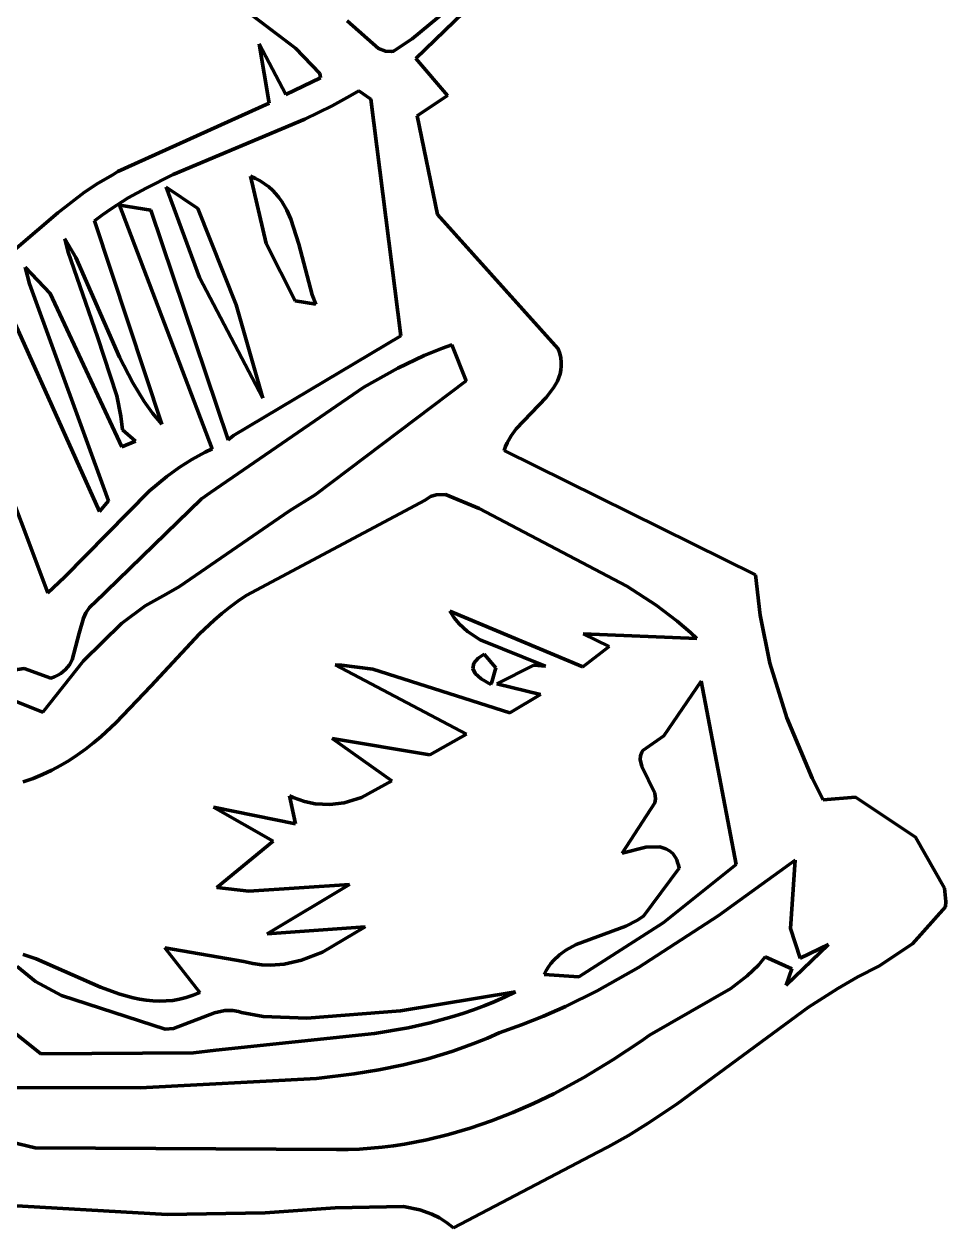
# Model space of a CAD drawing. Header units: millimetres. Extents: x 0 to 14.2, y 0 to 19.5.
# Drawn here: x 10.918 to 11.9, y 1.089 to 2.371 of the extents above; entities that cross this region are included whole.
import ezdxf

# ---------------------------------------------------------------- set-up
doc = ezdxf.new("R2010")
doc.units = ezdxf.units.MM
doc.layers.add('color#010101ff', color=7, linetype='CONTINUOUS', lineweight=100)
doc.layers.add('color#fdfdfdff', color=7, linetype='CONTINUOUS', lineweight=100)

msp = doc.modelspace()

# ---------------------------------------------------------------- linework, layer by layer
at = {"layer": 'color#010101ff'}
for p, q in [((11.2075, 2.3452), (11.0112, 2.4943)), ((11.4888, 2.4822), (11.3354, 2.3341)), ((11.3315, 2.3552), (11.3684, 2.3855)), ((11.2625, 2.3741), (11.2958, 2.3449)), ((11.1792, 2.2865), (11.1687, 2.3498)), ((11.1687, 2.3498), (11.1969, 2.2957)), ((11.3116, 2.3418), (11.3315, 2.3552)), ((11.2333, 2.3182), (11.2075, 2.3452)), ((11.2958, 2.3449), (11.3032, 2.342)), ((11.3032, 2.342), (11.3094, 2.3415)), ((11.3094, 2.3415), (11.3116, 2.3418)), ((11.3354, 2.3341), (11.3691, 2.2947)), ((11.1969, 2.2957), (11.2338, 2.3134)), ((11.2338, 2.3134), (11.2333, 2.3182)), ((11.2748, 2.2998), (11.2654, 2.2942)), ((11.2877, 2.2909), (11.2748, 2.2998)), ((11.3691, 2.2947), (11.337, 2.273)), ((11.0183, 2.2137), (11.1792, 2.2865)), ((11.2464, 2.2837), (11.2172, 2.2695)), ((11.2654, 2.2942), (11.2464, 2.2837)), ((11.3193, 2.0388), (11.2877, 2.2909)), ((11.2172, 2.2695), (11.0772, 2.2107)), ((11.337, 2.273), (11.3585, 2.1681)), ((10.9974, 2.2014), (11.0129, 2.2104)), ((11.0129, 2.2104), (11.0183, 2.2137)), ((11.0772, 2.2107), (11.0482, 2.1962)), ((11.1593, 2.2087), (11.1647, 2.2063)), ((11.176, 2.1372), (11.1593, 2.2087)), ((11.1647, 2.2063), (11.1698, 2.2037)), ((10.9826, 2.1916), (10.9974, 2.2014)), ((11.0482, 2.1962), (11.0293, 2.1856)), ((11.0698, 2.1971), (11.1032, 2.1745)), ((11.1051, 2.1009), (11.0698, 2.1971)), ((11.1698, 2.2037), (11.1745, 2.2007)), ((11.1745, 2.2007), (11.1788, 2.1975)), ((11.1788, 2.1975), (11.1827, 2.1939)), ((11.1827, 2.1939), (11.1864, 2.1901)), ((10.9544, 2.1698), (10.9826, 2.1916)), ((11.0293, 2.1856), (11.011, 2.174)), ((11.1864, 2.1901), (11.1897, 2.1861)), ((11.1897, 2.1861), (11.1927, 2.1818)), ((11.1927, 2.1818), (11.198, 2.1727)), ((10.8729, 2.1004), (10.9544, 2.1698)), ((11.002, 2.1677), (10.9932, 2.1612)), ((11.011, 2.174), (11.002, 2.1677)), ((11.1187, 1.9184), (11.02, 2.1778)), ((11.02, 2.1778), (11.0533, 2.1725)), ((11.0533, 2.1725), (11.1356, 1.928)), ((11.1032, 2.1745), (11.1442, 2.0718)), ((11.198, 2.1727), (11.2025, 2.1629)), ((11.3585, 2.1681), (11.487, 2.0248)), ((10.9932, 2.1612), (11.0652, 1.9446)), ((11.2025, 2.1629), (11.2109, 2.1364)), ((10.9734, 2.1221), (10.9619, 2.142)), ((10.9619, 2.142), (10.9653, 2.1278)), ((10.9653, 2.1278), (10.9967, 2.0378)), ((11.2071, 2.076), (11.176, 2.1372)), ((11.2109, 2.1364), (11.2252, 2.0823)), ((11.0201, 2.0161), (10.9734, 2.1221)), ((10.9463, 2.084), (10.9195, 2.1119)), ((10.9195, 2.1119), (10.9241, 2.0943)), ((10.9241, 2.0943), (11.0082, 1.863)), ((11.1727, 1.9723), (11.1051, 2.1009)), ((11.0223, 1.9205), (10.9463, 2.084)), ((11.2252, 2.0823), (11.2291, 2.0726)), ((10.9986, 1.8518), (10.898, 2.0761)), ((11.1442, 2.0718), (11.1727, 1.9723)), ((11.2291, 2.0726), (11.2071, 2.076)), ((11.1414, 1.9327), (11.3193, 2.0388)), ((10.9967, 2.0378), (11.017, 1.975)), ((11.3637, 2.0258), (11.3444, 2.0178)), ((11.3736, 2.0294), (11.3637, 2.0258)), ((11.3891, 1.9908), (11.3736, 2.0294)), ((11.034, 1.9886), (11.0201, 2.0161)), ((11.3444, 2.0178), (11.3162, 2.0044)), ((11.487, 2.0248), (11.4886, 2.0199)), ((11.4886, 2.0199), (11.4897, 2.0153)), ((11.4897, 2.0153), (11.4902, 2.0108)), ((11.3162, 2.0044), (11.28, 1.9842)), ((11.4898, 2.0024), (11.489, 1.9984)), ((11.4902, 2.0065), (11.4898, 2.0024)), ((11.4902, 2.0108), (11.4902, 2.0065)), ((10.8555, 1.9994), (10.9437, 1.7653)), ((11.0461, 1.969), (11.034, 1.9886)), ((11.2284, 1.8696), (11.3891, 1.9908)), ((11.4862, 1.9907), (11.4821, 1.9835)), ((11.4877, 1.9945), (11.4862, 1.9907)), ((11.489, 1.9984), (11.4877, 1.9945)), ((11.017, 1.975), (11.0213, 1.9533)), ((11.28, 1.9842), (11.117, 1.8721)), ((11.4821, 1.9835), (11.4742, 1.9731)), ((11.0551, 1.9565), (11.0461, 1.969)), ((11.4742, 1.9731), (11.4424, 1.9397)), ((11.0213, 1.9533), (11.0232, 1.9386)), ((11.0652, 1.9446), (11.0551, 1.9565)), ((11.0232, 1.9386), (11.0371, 1.9266)), ((11.4424, 1.9397), (11.437, 1.9325)), ((11.0371, 1.9266), (11.0223, 1.9205)), ((11.1356, 1.928), (11.1414, 1.9327)), ((11.4326, 1.9249), (11.4308, 1.9209)), ((11.437, 1.9325), (11.4326, 1.9249)), ((11.097, 1.9072), (11.1113, 1.9149)), ((11.1113, 1.9149), (11.1187, 1.9184)), ((11.4308, 1.9209), (11.4293, 1.9168)), ((11.4293, 1.9168), (11.697, 1.7845)), ((11.0704, 1.8892), (11.0834, 1.8986)), ((11.0834, 1.8986), (11.097, 1.9072)), ((11.0519, 1.8738), (11.0704, 1.8892)), ((10.9614, 1.7817), (11.0519, 1.8738)), ((11.117, 1.8721), (11.1072, 1.8654)), ((11.1072, 1.8654), (10.993, 1.7543)), ((11.0082, 1.863), (10.9986, 1.8518)), ((11.3452, 1.8639), (11.1547, 1.7623)), ((11.201, 1.8526), (11.2284, 1.8696)), ((11.3511, 1.8677), (11.3452, 1.8639)), ((11.357, 1.8697), (11.3511, 1.8677)), ((11.3671, 1.8698), (11.357, 1.8697)), ((11.4029, 1.855), (11.3671, 1.8698)), ((11.0839, 1.7719), (11.201, 1.8526)), ((11.56, 1.7724), (11.4029, 1.855)), ((10.9437, 1.7653), (10.9614, 1.7817)), ((11.697, 1.7845), (11.7019, 1.7413)), ((11.0695, 1.7638), (11.0839, 1.7719)), ((11.5912, 1.752), (11.56, 1.7724)), ((10.6208, 1.7641), (10.9384, 1.6383)), ((11.0474, 1.7512), (11.0695, 1.7638)), ((11.1459, 1.7563), (11.1373, 1.7498)), ((11.1547, 1.7623), (11.1459, 1.7563)), ((10.9843, 1.7439), (10.9815, 1.7381)), ((10.9881, 1.7494), (10.9843, 1.7439)), ((10.9904, 1.7519), (10.9881, 1.7494)), ((10.993, 1.7543), (10.9904, 1.7519)), ((11.0221, 1.7325), (11.0474, 1.7512)), ((11.1373, 1.7498), (11.129, 1.7431)), ((11.3763, 1.7387), (11.3718, 1.7458)), ((11.3718, 1.7458), (11.5133, 1.6865)), ((11.6135, 1.735), (11.5912, 1.752)), ((10.9815, 1.7381), (10.977, 1.7222)), ((10.9815, 1.6928), (11.0221, 1.7325)), ((11.1209, 1.7361), (11.1053, 1.7214)), ((11.129, 1.7431), (11.1209, 1.7361)), ((11.3815, 1.7323), (11.3763, 1.7387)), ((11.3904, 1.7241), (11.3815, 1.7323)), ((11.6277, 1.7228), (11.6135, 1.735)), ((11.7019, 1.7413), (11.7124, 1.6902)), ((10.977, 1.7222), (10.9697, 1.6939)), ((11.1053, 1.7214), (11.0535, 1.6658)), ((11.404, 1.7152), (11.3904, 1.7241)), ((11.5413, 1.7082), (11.5136, 1.7215)), ((11.5136, 1.7215), (11.6347, 1.7164)), ((11.6347, 1.7164), (11.6277, 1.7228)), ((11.4735, 1.6872), (11.404, 1.7152)), ((11.5133, 1.6865), (11.5413, 1.7082)), ((10.9384, 1.6383), (10.9815, 1.6928)), ((10.9697, 1.6939), (10.9666, 1.6885)), ((11.397, 1.6902), (11.4017, 1.6956)), ((11.4017, 1.6956), (11.4081, 1.6998)), ((11.4081, 1.6998), (11.4205, 1.6854)), ((10.9184, 1.6847), (10.863, 1.6759)), ((10.9469, 1.6743), (10.9184, 1.6847)), ((10.9574, 1.6793), (10.9543, 1.6774)), ((10.9601, 1.6813), (10.9574, 1.6793)), ((10.9626, 1.6836), (10.9601, 1.6813)), ((10.9666, 1.6885), (10.9626, 1.6836)), ((11.3892, 1.6148), (11.2497, 1.6885)), ((11.2497, 1.6885), (11.2564, 1.6881)), ((11.2564, 1.6881), (11.2896, 1.6839)), ((11.2896, 1.6839), (11.4354, 1.6373)), ((11.396, 1.6848), (11.397, 1.6902)), ((11.3987, 1.6792), (11.396, 1.6848)), ((11.4051, 1.6735), (11.3987, 1.6792)), ((11.4205, 1.6854), (11.4161, 1.669)), ((11.4215, 1.6684), (11.461, 1.6882)), ((11.461, 1.6882), (11.4735, 1.6872)), ((11.7124, 1.6902), (11.7302, 1.6321)), ((10.9508, 1.6757), (10.9469, 1.6743)), ((10.9543, 1.6774), (10.9508, 1.6757)), ((11.4151, 1.6677), (11.4051, 1.6735)), ((11.4161, 1.669), (11.4151, 1.6677)), ((11.4682, 1.6571), (11.4215, 1.6684)), ((11.639, 1.6713), (11.5996, 1.613)), ((11.6763, 1.476), (11.639, 1.6713)), ((11.0535, 1.6658), (11.0161, 1.6268)), ((11.4354, 1.6373), (11.4682, 1.6571)), ((11.7302, 1.6321), (11.7574, 1.568)), ((11.0161, 1.6268), (11.0004, 1.6123)), ((10.9922, 1.6055), (10.9839, 1.5989)), ((11.0004, 1.6123), (10.9922, 1.6055)), ((11.3099, 1.5649), (11.2464, 1.61)), ((11.2464, 1.61), (11.3503, 1.5927)), ((11.3503, 1.5927), (11.3892, 1.6148)), ((11.5996, 1.613), (11.5771, 1.5974)), ((10.9753, 1.5927), (10.9664, 1.5868)), ((10.9839, 1.5989), (10.9753, 1.5927)), ((11.5747, 1.5916), (11.5744, 1.5878)), ((11.5761, 1.5955), (11.5747, 1.5916)), ((11.5771, 1.5974), (11.5761, 1.5955)), ((10.9573, 1.5814), (10.9478, 1.5763)), ((10.9664, 1.5868), (10.9573, 1.5814)), ((11.5744, 1.5878), (11.5759, 1.5804)), ((11.5759, 1.5804), (11.59, 1.552)), ((10.928, 1.5676), (10.9175, 1.564)), ((10.9381, 1.5717), (10.928, 1.5676)), ((10.9478, 1.5763), (10.9381, 1.5717)), ((11.2776, 1.5473), (11.3099, 1.5649)), ((11.7574, 1.568), (11.7692, 1.5448)), ((11.59, 1.552), (11.5905, 1.5459)), ((11.2075, 1.5192), (11.2011, 1.549)), ((11.2011, 1.549), (11.205, 1.5472)), ((11.205, 1.5472), (11.2168, 1.543)), ((11.2168, 1.543), (11.2284, 1.5405)), ((11.2284, 1.5405), (11.2438, 1.5397)), ((11.2438, 1.5397), (11.259, 1.5416)), ((11.259, 1.5416), (11.2776, 1.5473)), ((11.5899, 1.5417), (11.5551, 1.4879)), ((11.5905, 1.5459), (11.5899, 1.5417)), ((11.7692, 1.5448), (11.8036, 1.5478)), ((11.8036, 1.5478), (11.8675, 1.5051)), ((11.1836, 1.5007), (11.12, 1.537)), ((11.12, 1.537), (11.2075, 1.5192)), ((11.1236, 1.4516), (11.1836, 1.5007)), ((11.8675, 1.5051), (11.8981, 1.4509)), ((11.5551, 1.4879), (11.5801, 1.4944)), ((11.5801, 1.4944), (11.5951, 1.4947)), ((11.5951, 1.4947), (11.6017, 1.4928)), ((11.6017, 1.4928), (11.6056, 1.4906)), ((11.6056, 1.4906), (11.609, 1.4875)), ((11.609, 1.4875), (11.6119, 1.4834)), ((11.5988, 1.414), (11.6763, 1.476)), ((11.6119, 1.4834), (11.6131, 1.4809)), ((11.6131, 1.4809), (11.6141, 1.4782)), ((11.6141, 1.4782), (11.6149, 1.4752)), ((11.6149, 1.4752), (11.6156, 1.4719)), ((11.7392, 1.4804), (11.6573, 1.4213)), ((11.7341, 1.4079), (11.7392, 1.4804)), ((11.6156, 1.4719), (11.5777, 1.4211)), ((11.1576, 1.4476), (11.1236, 1.4516)), ((11.2647, 1.4545), (11.1576, 1.4476)), ((11.1772, 1.4021), (11.2647, 1.4545)), ((11.8981, 1.4509), (11.8997, 1.4367)), ((11.8997, 1.4367), (11.8994, 1.4307)), ((11.8994, 1.4307), (11.8642, 1.3915)), ((11.5591, 1.4102), (11.506, 1.3907)), ((11.5091, 1.3565), (11.5988, 1.414)), ((11.5706, 1.4162), (11.5591, 1.4102)), ((11.5777, 1.4211), (11.5706, 1.4162)), ((11.6573, 1.4213), (11.5725, 1.3662)), ((11.2814, 1.4097), (11.1772, 1.4021)), ((11.2362, 1.3826), (11.2814, 1.4097)), ((11.7447, 1.3762), (11.7341, 1.4079)), ((11.1056, 1.3397), (11.0684, 1.3873)), ((11.0684, 1.3873), (11.1525, 1.3726)), ((11.495, 1.3846), (11.4882, 1.3797)), ((11.506, 1.3907), (11.495, 1.3846)), ((11.7297, 1.3473), (11.7746, 1.3908)), ((11.7746, 1.3908), (11.7447, 1.3762)), ((11.8642, 1.3915), (11.8282, 1.3677)), ((10.9173, 1.3802), (10.9311, 1.3755)), ((10.9311, 1.3755), (10.9998, 1.3455)), ((11.1525, 1.3726), (11.162, 1.3704)), ((11.1952, 1.37), (11.2137, 1.3741)), ((11.2137, 1.3741), (11.2362, 1.3826)), ((11.4821, 1.3738), (11.4793, 1.3705)), ((11.4882, 1.3797), (11.4821, 1.3738)), ((11.7001, 1.3689), (11.7073, 1.3776)), ((11.7073, 1.3776), (11.7356, 1.3649)), ((10.9306, 1.3513), (10.911, 1.3673)), ((11.162, 1.3704), (11.1716, 1.3692)), ((11.1716, 1.3692), (11.181, 1.3689)), ((11.181, 1.3689), (11.1952, 1.37)), ((11.4743, 1.363), (11.4722, 1.3587)), ((11.4722, 1.3587), (11.5091, 1.3565)), ((11.4767, 1.3669), (11.4743, 1.363)), ((11.4793, 1.3705), (11.4767, 1.3669)), ((11.5725, 1.3662), (11.5285, 1.3415)), ((11.6883, 1.3574), (11.7001, 1.3689)), ((11.7356, 1.3649), (11.7297, 1.3473)), ((11.8282, 1.3677), (11.8061, 1.3563)), ((10.9584, 1.3366), (10.9306, 1.3513)), ((11.6708, 1.344), (11.6883, 1.3574)), ((11.8061, 1.3563), (11.7846, 1.3439)), ((11.0686, 1.3007), (10.9584, 1.3366)), ((10.9998, 1.3455), (11.0205, 1.3379)), ((11.0205, 1.3379), (11.0344, 1.3341)), ((11.0344, 1.3341), (11.0414, 1.3326)), ((11.0839, 1.3325), (11.0911, 1.3343)), ((11.0911, 1.3343), (11.0983, 1.3367)), ((11.0983, 1.3367), (11.1056, 1.3397)), ((11.4416, 1.3405), (11.319, 1.3201)), ((11.4194, 1.33), (11.4306, 1.3351)), ((11.4306, 1.3351), (11.4416, 1.3405)), ((11.5285, 1.3415), (11.4946, 1.3248)), ((11.5843, 1.2943), (11.6708, 1.344)), ((11.7846, 1.3439), (11.7534, 1.3239)), ((11.0414, 1.3326), (11.0484, 1.3315)), ((11.0484, 1.3315), (11.0554, 1.3308)), ((11.0554, 1.3308), (11.0625, 1.3305)), ((11.0625, 1.3305), (11.0696, 1.3307)), ((11.0696, 1.3307), (11.0767, 1.3313)), ((11.0767, 1.3313), (11.0839, 1.3325)), ((11.1322, 1.3205), (11.1211, 1.3181)), ((11.1408, 1.3205), (11.1322, 1.3205)), ((11.1467, 1.3194), (11.1408, 1.3205)), ((11.3854, 1.3172), (11.3968, 1.3211)), ((11.3968, 1.3211), (11.4082, 1.3254)), ((11.4082, 1.3254), (11.4194, 1.33)), ((11.4946, 1.3248), (11.4715, 1.3145)), ((11.7534, 1.3239), (11.6135, 1.2213)), ((10.8894, 1.3117), (10.9363, 1.2745)), ((11.1211, 1.3181), (11.0773, 1.3014)), ((11.1497, 1.3184), (11.1467, 1.3194)), ((11.1729, 1.3142), (11.1497, 1.3184)), ((11.2195, 1.3125), (11.1729, 1.3142)), ((11.319, 1.3201), (11.2195, 1.3125)), ((11.3507, 1.3073), (11.3739, 1.3136)), ((11.3739, 1.3136), (11.3854, 1.3172)), ((11.4715, 1.3145), (11.448, 1.3052)), ((11.0773, 1.3014), (11.0686, 1.3007)), ((11.1227, 1.2784), (11.2915, 1.2959)), ((11.2915, 1.2959), (11.3271, 1.302)), ((11.3271, 1.302), (11.3507, 1.3073)), ((11.424, 1.2968), (11.4116, 1.2912)), ((11.448, 1.3052), (11.424, 1.2968)), ((11.3991, 1.2861), (11.3865, 1.2813)), ((11.4116, 1.2912), (11.3991, 1.2861)), ((11.5453, 1.2679), (11.5753, 1.288)), ((11.5753, 1.288), (11.5843, 1.2943)), ((10.9363, 1.2745), (11.0988, 1.2754)), ((11.0988, 1.2754), (11.1227, 1.2784)), ((11.3482, 1.2692), (11.3223, 1.2627)), ((11.361, 1.2729), (11.3482, 1.2692)), ((11.3738, 1.2769), (11.361, 1.2729)), ((11.3865, 1.2813), (11.3738, 1.2769)), ((11.2961, 1.2573), (11.2697, 1.253)), ((11.3223, 1.2627), (11.2961, 1.2573)), ((11.5143, 1.2491), (11.5453, 1.2679)), ((11.2297, 1.2481), (11.0419, 1.2382)), ((11.2697, 1.253), (11.2297, 1.2481)), ((11.4824, 1.2319), (11.5143, 1.2491)), ((11.0419, 1.2382), (10.8807, 1.2384)), ((11.4607, 1.2214), (11.4824, 1.2319)), ((11.4386, 1.2118), (11.4607, 1.2214)), ((11.6135, 1.2213), (11.5827, 1.2005)), ((10.7798, 1.2108), (10.9303, 1.1742)), ((11.4161, 1.203), (11.4386, 1.2118)), ((11.3703, 1.1885), (11.3934, 1.1952)), ((11.3934, 1.1952), (11.4161, 1.203)), ((11.5827, 1.2005), (11.5617, 1.1875)), ((11.3234, 1.1783), (11.347, 1.1828)), ((11.347, 1.1828), (11.3703, 1.1885)), ((11.5617, 1.1875), (11.5401, 1.1753)), ((10.9303, 1.1742), (11.2511, 1.1724)), ((11.2511, 1.1724), (11.2633, 1.1725)), ((11.2633, 1.1725), (11.2754, 1.173)), ((11.2754, 1.173), (11.2875, 1.1739)), ((11.2875, 1.1739), (11.2995, 1.175)), ((11.2995, 1.175), (11.3115, 1.1765)), ((11.3115, 1.1765), (11.3234, 1.1783)), ((11.529, 1.1695), (11.3756, 1.089)), ((11.5401, 1.1753), (11.529, 1.1695)), ((11.0709, 1.1034), (10.818, 1.118)), ((11.1752, 1.105), (11.0709, 1.1034)), ((11.2496, 1.1103), (11.1752, 1.105)), ((11.3222, 1.1118), (11.2496, 1.1103)), ((11.3398, 1.1083), (11.3222, 1.1118)), ((11.3524, 1.1038), (11.3398, 1.1083)), ((11.3605, 1.0998), (11.3524, 1.1038)), ((11.3682, 1.0949), (11.3605, 1.0998)), ((11.3756, 1.089), (11.3682, 1.0949))]:
    msp.add_line(p, q, dxfattribs=at)
at = {"layer": 'color#fdfdfdff'}
for p, q in [((11.0112, 2.4943), (11.2075, 2.3452)), ((11.3354, 2.3341), (11.4888, 2.4822)), ((11.3684, 2.3855), (11.3315, 2.3552)), ((11.2958, 2.3449), (11.2625, 2.3741)), ((11.1969, 2.2957), (11.1687, 2.3498)), ((11.1687, 2.3498), (11.1792, 2.2865)), ((11.3315, 2.3552), (11.3116, 2.3418)), ((11.2075, 2.3452), (11.2333, 2.3182)), ((11.3032, 2.342), (11.2958, 2.3449)), ((11.3094, 2.3415), (11.3032, 2.342)), ((11.3116, 2.3418), (11.3094, 2.3415)), ((11.3691, 2.2947), (11.3354, 2.3341)), ((11.2338, 2.3134), (11.1969, 2.2957)), ((11.2333, 2.3182), (11.2338, 2.3134)), ((11.2654, 2.2942), (11.2748, 2.2998)), ((11.2748, 2.2998), (11.2877, 2.2909)), ((11.337, 2.273), (11.3691, 2.2947)), ((11.1792, 2.2865), (11.0183, 2.2137)), ((11.2172, 2.2695), (11.2464, 2.2837)), ((11.2464, 2.2837), (11.2654, 2.2942)), ((11.2877, 2.2909), (11.3193, 2.0388)), ((11.0772, 2.2107), (11.2172, 2.2695)), ((11.3585, 2.1681), (11.337, 2.273)), ((11.0129, 2.2104), (10.9974, 2.2014)), ((11.0183, 2.2137), (11.0129, 2.2104)), ((11.0482, 2.1962), (11.0772, 2.2107)), ((11.1593, 2.2087), (11.176, 2.1372)), ((11.1647, 2.2063), (11.1593, 2.2087)), ((11.1698, 2.2037), (11.1647, 2.2063)), ((10.9974, 2.2014), (10.9826, 2.1916)), ((11.0293, 2.1856), (11.0482, 2.1962)), ((11.0698, 2.1971), (11.1051, 2.1009)), ((11.1032, 2.1745), (11.0698, 2.1971)), ((11.1745, 2.2007), (11.1698, 2.2037)), ((11.1788, 2.1975), (11.1745, 2.2007)), ((11.1827, 2.1939), (11.1788, 2.1975)), ((11.1864, 2.1901), (11.1827, 2.1939)), ((10.9826, 2.1916), (10.9544, 2.1698)), ((11.011, 2.174), (11.0293, 2.1856)), ((11.1897, 2.1861), (11.1864, 2.1901)), ((11.1927, 2.1818), (11.1897, 2.1861)), ((11.198, 2.1727), (11.1927, 2.1818)), ((10.9544, 2.1698), (10.8729, 2.1004)), ((10.9932, 2.1612), (11.002, 2.1677)), ((11.002, 2.1677), (11.011, 2.174)), ((11.0533, 2.1725), (11.02, 2.1778)), ((11.02, 2.1778), (11.1187, 1.9184)), ((11.1356, 1.928), (11.0533, 2.1725)), ((11.1442, 2.0718), (11.1032, 2.1745)), ((11.2025, 2.1629), (11.198, 2.1727)), ((11.487, 2.0248), (11.3585, 2.1681)), ((11.0652, 1.9446), (10.9932, 2.1612)), ((11.2109, 2.1364), (11.2025, 2.1629)), ((10.9653, 2.1278), (10.9619, 2.142)), ((10.9619, 2.142), (10.9734, 2.1221)), ((10.9967, 2.0378), (10.9653, 2.1278)), ((11.176, 2.1372), (11.2071, 2.076)), ((11.2252, 2.0823), (11.2109, 2.1364)), ((10.9734, 2.1221), (11.0201, 2.0161)), ((10.9241, 2.0943), (10.9195, 2.1119)), ((10.9195, 2.1119), (10.9463, 2.084)), ((11.0082, 1.863), (10.9241, 2.0943)), ((11.1051, 2.1009), (11.1727, 1.9723)), ((10.9463, 2.084), (11.0223, 1.9205)), ((11.2291, 2.0726), (11.2252, 2.0823)), ((10.898, 2.0761), (10.9986, 1.8518)), ((11.1727, 1.9723), (11.1442, 2.0718)), ((11.2071, 2.076), (11.2291, 2.0726)), ((11.3193, 2.0388), (11.1414, 1.9327)), ((11.017, 1.975), (10.9967, 2.0378)), ((11.3444, 2.0178), (11.3637, 2.0258)), ((11.3637, 2.0258), (11.3736, 2.0294)), ((11.3736, 2.0294), (11.3891, 1.9908)), ((11.0201, 2.0161), (11.034, 1.9886)), ((11.3162, 2.0044), (11.3444, 2.0178)), ((11.4886, 2.0199), (11.487, 2.0248)), ((11.4897, 2.0153), (11.4886, 2.0199)), ((11.4902, 2.0108), (11.4897, 2.0153)), ((11.28, 1.9842), (11.3162, 2.0044)), ((11.489, 1.9984), (11.4898, 2.0024)), ((11.4898, 2.0024), (11.4902, 2.0065)), ((11.4902, 2.0065), (11.4902, 2.0108)), ((10.9437, 1.7653), (10.8555, 1.9994)), ((11.034, 1.9886), (11.0461, 1.969)), ((11.3891, 1.9908), (11.2284, 1.8696)), ((11.4821, 1.9835), (11.4862, 1.9907)), ((11.4862, 1.9907), (11.4877, 1.9945)), ((11.4877, 1.9945), (11.489, 1.9984)), ((11.0213, 1.9533), (11.017, 1.975)), ((11.117, 1.8721), (11.28, 1.9842)), ((11.4742, 1.9731), (11.4821, 1.9835)), ((11.0461, 1.969), (11.0551, 1.9565)), ((11.4424, 1.9397), (11.4742, 1.9731)), ((11.0232, 1.9386), (11.0213, 1.9533)), ((11.0551, 1.9565), (11.0652, 1.9446)), ((11.0371, 1.9266), (11.0232, 1.9386)), ((11.437, 1.9325), (11.4424, 1.9397)), ((11.0223, 1.9205), (11.0371, 1.9266)), ((11.1414, 1.9327), (11.1356, 1.928)), ((11.4308, 1.9209), (11.4326, 1.9249)), ((11.4326, 1.9249), (11.437, 1.9325)), ((11.1113, 1.9149), (11.097, 1.9072)), ((11.1187, 1.9184), (11.1113, 1.9149)), ((11.4293, 1.9168), (11.4308, 1.9209)), ((11.697, 1.7845), (11.4293, 1.9168)), ((11.0834, 1.8986), (11.0704, 1.8892)), ((11.097, 1.9072), (11.0834, 1.8986)), ((11.0704, 1.8892), (11.0519, 1.8738)), ((11.0519, 1.8738), (10.9614, 1.7817)), ((11.1072, 1.8654), (11.117, 1.8721)), ((10.993, 1.7543), (11.1072, 1.8654)), ((10.9986, 1.8518), (11.0082, 1.863)), ((11.1547, 1.7623), (11.3452, 1.8639)), ((11.2284, 1.8696), (11.201, 1.8526)), ((11.3452, 1.8639), (11.3511, 1.8677)), ((11.3511, 1.8677), (11.357, 1.8697)), ((11.357, 1.8697), (11.3671, 1.8698)), ((11.3671, 1.8698), (11.4029, 1.855)), ((11.201, 1.8526), (11.0839, 1.7719)), ((11.4029, 1.855), (11.56, 1.7724)), ((10.9614, 1.7817), (10.9437, 1.7653)), ((11.7019, 1.7413), (11.697, 1.7845)), ((11.0839, 1.7719), (11.0695, 1.7638)), ((11.56, 1.7724), (11.5912, 1.752)), ((10.9384, 1.6383), (10.6208, 1.7641)), ((11.0695, 1.7638), (11.0474, 1.7512)), ((11.1373, 1.7498), (11.1459, 1.7563)), ((11.1459, 1.7563), (11.1547, 1.7623)), ((10.9815, 1.7381), (10.9843, 1.7439)), ((10.9843, 1.7439), (10.9881, 1.7494)), ((10.9881, 1.7494), (10.9904, 1.7519)), ((10.9904, 1.7519), (10.993, 1.7543)), ((11.0474, 1.7512), (11.0221, 1.7325)), ((11.129, 1.7431), (11.1373, 1.7498)), ((11.5133, 1.6865), (11.3718, 1.7458)), ((11.3718, 1.7458), (11.3763, 1.7387)), ((11.5912, 1.752), (11.6135, 1.735)), ((10.977, 1.7222), (10.9815, 1.7381)), ((11.0221, 1.7325), (10.9815, 1.6928)), ((11.1053, 1.7214), (11.1209, 1.7361)), ((11.1209, 1.7361), (11.129, 1.7431)), ((11.3763, 1.7387), (11.3815, 1.7323)), ((11.3815, 1.7323), (11.3904, 1.7241)), ((11.6135, 1.735), (11.6277, 1.7228)), ((11.7124, 1.6902), (11.7019, 1.7413)), ((10.9697, 1.6939), (10.977, 1.7222)), ((11.0535, 1.6658), (11.1053, 1.7214)), ((11.3904, 1.7241), (11.404, 1.7152)), ((11.6347, 1.7164), (11.5136, 1.7215)), ((11.5136, 1.7215), (11.5413, 1.7082)), ((11.6277, 1.7228), (11.6347, 1.7164)), ((11.404, 1.7152), (11.4735, 1.6872)), ((11.5413, 1.7082), (11.5133, 1.6865)), ((10.9815, 1.6928), (10.9384, 1.6383)), ((10.9666, 1.6885), (10.9697, 1.6939)), ((11.4017, 1.6956), (11.397, 1.6902)), ((11.4081, 1.6998), (11.4017, 1.6956)), ((11.4205, 1.6854), (11.4081, 1.6998)), ((10.863, 1.6759), (10.9184, 1.6847)), ((10.9184, 1.6847), (10.9469, 1.6743)), ((10.9543, 1.6774), (10.9574, 1.6793)), ((10.9574, 1.6793), (10.9601, 1.6813)), ((10.9601, 1.6813), (10.9626, 1.6836)), ((10.9626, 1.6836), (10.9666, 1.6885)), ((11.2564, 1.6881), (11.2497, 1.6885)), ((11.2497, 1.6885), (11.3892, 1.6148)), ((11.2896, 1.6839), (11.2564, 1.6881)), ((11.4354, 1.6373), (11.2896, 1.6839)), ((11.397, 1.6902), (11.396, 1.6848)), ((11.396, 1.6848), (11.3987, 1.6792)), ((11.3987, 1.6792), (11.4051, 1.6735)), ((11.4161, 1.669), (11.4205, 1.6854)), ((11.461, 1.6882), (11.4215, 1.6684)), ((11.4735, 1.6872), (11.461, 1.6882)), ((11.7302, 1.6321), (11.7124, 1.6902)), ((10.9469, 1.6743), (10.9508, 1.6757)), ((10.9508, 1.6757), (10.9543, 1.6774)), ((11.4051, 1.6735), (11.4151, 1.6677)), ((11.4151, 1.6677), (11.4161, 1.669)), ((11.4215, 1.6684), (11.4682, 1.6571)), ((11.5996, 1.613), (11.639, 1.6713)), ((11.639, 1.6713), (11.6763, 1.476)), ((11.0161, 1.6268), (11.0535, 1.6658)), ((11.4682, 1.6571), (11.4354, 1.6373)), ((11.7574, 1.568), (11.7302, 1.6321)), ((11.0004, 1.6123), (11.0161, 1.6268)), ((10.9839, 1.5989), (10.9922, 1.6055)), ((10.9922, 1.6055), (11.0004, 1.6123)), ((11.3503, 1.5927), (11.2464, 1.61)), ((11.2464, 1.61), (11.3099, 1.5649)), ((11.3892, 1.6148), (11.3503, 1.5927)), ((11.5771, 1.5974), (11.5996, 1.613)), ((10.9664, 1.5868), (10.9753, 1.5927)), ((10.9753, 1.5927), (10.9839, 1.5989)), ((11.5744, 1.5878), (11.5747, 1.5916)), ((11.5747, 1.5916), (11.5761, 1.5955)), ((11.5761, 1.5955), (11.5771, 1.5974)), ((10.9478, 1.5763), (10.9573, 1.5814)), ((10.9573, 1.5814), (10.9664, 1.5868)), ((11.5759, 1.5804), (11.5744, 1.5878)), ((11.59, 1.552), (11.5759, 1.5804)), ((10.9175, 1.564), (10.928, 1.5676)), ((10.928, 1.5676), (10.9381, 1.5717)), ((10.9381, 1.5717), (10.9478, 1.5763)), ((11.3099, 1.5649), (11.2776, 1.5473)), ((11.7692, 1.5448), (11.7574, 1.568)), ((11.5905, 1.5459), (11.59, 1.552)), ((11.205, 1.5472), (11.2011, 1.549)), ((11.2011, 1.549), (11.2075, 1.5192)), ((11.2168, 1.543), (11.205, 1.5472)), ((11.2284, 1.5405), (11.2168, 1.543)), ((11.2438, 1.5397), (11.2284, 1.5405)), ((11.259, 1.5416), (11.2438, 1.5397)), ((11.2776, 1.5473), (11.259, 1.5416)), ((11.5551, 1.4879), (11.5899, 1.5417)), ((11.5899, 1.5417), (11.5905, 1.5459)), ((11.8036, 1.5478), (11.7692, 1.5448)), ((11.8675, 1.5051), (11.8036, 1.5478)), ((11.2075, 1.5192), (11.12, 1.537)), ((11.12, 1.537), (11.1836, 1.5007)), ((11.1836, 1.5007), (11.1236, 1.4516)), ((11.8981, 1.4509), (11.8675, 1.5051)), ((11.5801, 1.4944), (11.5551, 1.4879)), ((11.5951, 1.4947), (11.5801, 1.4944)), ((11.6017, 1.4928), (11.5951, 1.4947)), ((11.6056, 1.4906), (11.6017, 1.4928)), ((11.609, 1.4875), (11.6056, 1.4906)), ((11.6119, 1.4834), (11.609, 1.4875)), ((11.6763, 1.476), (11.5988, 1.414)), ((11.6131, 1.4809), (11.6119, 1.4834)), ((11.6141, 1.4782), (11.6131, 1.4809)), ((11.6149, 1.4752), (11.6141, 1.4782)), ((11.6156, 1.4719), (11.6149, 1.4752)), ((11.6573, 1.4213), (11.7392, 1.4804)), ((11.7392, 1.4804), (11.7341, 1.4079)), ((11.5777, 1.4211), (11.6156, 1.4719)), ((11.1236, 1.4516), (11.1576, 1.4476)), ((11.1576, 1.4476), (11.2647, 1.4545)), ((11.2647, 1.4545), (11.1772, 1.4021)), ((11.8997, 1.4367), (11.8981, 1.4509)), ((11.8994, 1.4307), (11.8997, 1.4367)), ((11.8642, 1.3915), (11.8994, 1.4307)), ((11.506, 1.3907), (11.5591, 1.4102)), ((11.5988, 1.414), (11.5091, 1.3565)), ((11.5591, 1.4102), (11.5706, 1.4162)), ((11.5706, 1.4162), (11.5777, 1.4211)), ((11.5725, 1.3662), (11.6573, 1.4213)), ((11.1772, 1.4021), (11.2814, 1.4097)), ((11.2814, 1.4097), (11.2362, 1.3826)), ((11.7341, 1.4079), (11.7447, 1.3762)), ((11.1525, 1.3726), (11.0684, 1.3873)), ((11.0684, 1.3873), (11.1056, 1.3397)), ((11.4882, 1.3797), (11.495, 1.3846)), ((11.495, 1.3846), (11.506, 1.3907)), ((11.7746, 1.3908), (11.7297, 1.3473)), ((11.7447, 1.3762), (11.7746, 1.3908)), ((11.8282, 1.3677), (11.8642, 1.3915)), ((10.9311, 1.3755), (10.9173, 1.3802)), ((10.9998, 1.3455), (10.9311, 1.3755)), ((11.162, 1.3704), (11.1525, 1.3726)), ((11.2137, 1.3741), (11.1952, 1.37)), ((11.2362, 1.3826), (11.2137, 1.3741)), ((11.4793, 1.3705), (11.4821, 1.3738)), ((11.4821, 1.3738), (11.4882, 1.3797)), ((11.7073, 1.3776), (11.7001, 1.3689)), ((11.7356, 1.3649), (11.7073, 1.3776)), ((10.911, 1.3673), (10.9306, 1.3513)), ((11.1716, 1.3692), (11.162, 1.3704)), ((11.181, 1.3689), (11.1716, 1.3692)), ((11.1952, 1.37), (11.181, 1.3689)), ((11.4722, 1.3587), (11.4743, 1.363)), ((11.5091, 1.3565), (11.4722, 1.3587)), ((11.4743, 1.363), (11.4767, 1.3669)), ((11.4767, 1.3669), (11.4793, 1.3705)), ((11.5285, 1.3415), (11.5725, 1.3662)), ((11.7001, 1.3689), (11.6883, 1.3574)), ((11.7297, 1.3473), (11.7356, 1.3649)), ((11.8061, 1.3563), (11.8282, 1.3677)), ((10.9306, 1.3513), (10.9584, 1.3366)), ((11.6883, 1.3574), (11.6708, 1.344)), ((11.7846, 1.3439), (11.8061, 1.3563)), ((10.9584, 1.3366), (11.0686, 1.3007)), ((11.0205, 1.3379), (10.9998, 1.3455)), ((11.0344, 1.3341), (11.0205, 1.3379)), ((11.0414, 1.3326), (11.0344, 1.3341)), ((11.0911, 1.3343), (11.0839, 1.3325)), ((11.0983, 1.3367), (11.0911, 1.3343)), ((11.1056, 1.3397), (11.0983, 1.3367)), ((11.319, 1.3201), (11.4416, 1.3405)), ((11.4306, 1.3351), (11.4194, 1.33)), ((11.4416, 1.3405), (11.4306, 1.3351)), ((11.4946, 1.3248), (11.5285, 1.3415)), ((11.6708, 1.344), (11.5843, 1.2943)), ((11.7534, 1.3239), (11.7846, 1.3439)), ((11.0484, 1.3315), (11.0414, 1.3326)), ((11.0554, 1.3308), (11.0484, 1.3315)), ((11.0625, 1.3305), (11.0554, 1.3308)), ((11.0696, 1.3307), (11.0625, 1.3305)), ((11.0767, 1.3313), (11.0696, 1.3307)), ((11.0839, 1.3325), (11.0767, 1.3313)), ((11.1211, 1.3181), (11.1322, 1.3205)), ((11.1322, 1.3205), (11.1408, 1.3205)), ((11.1408, 1.3205), (11.1467, 1.3194)), ((11.3968, 1.3211), (11.3854, 1.3172)), ((11.4082, 1.3254), (11.3968, 1.3211)), ((11.4194, 1.33), (11.4082, 1.3254)), ((11.4715, 1.3145), (11.4946, 1.3248)), ((11.6135, 1.2213), (11.7534, 1.3239)), ((10.9363, 1.2745), (10.8894, 1.3117)), ((11.0773, 1.3014), (11.1211, 1.3181)), ((11.1467, 1.3194), (11.1497, 1.3184)), ((11.1497, 1.3184), (11.1729, 1.3142)), ((11.1729, 1.3142), (11.2195, 1.3125)), ((11.2195, 1.3125), (11.319, 1.3201)), ((11.3739, 1.3136), (11.3507, 1.3073)), ((11.3854, 1.3172), (11.3739, 1.3136)), ((11.448, 1.3052), (11.4715, 1.3145)), ((11.0686, 1.3007), (11.0773, 1.3014)), ((11.2915, 1.2959), (11.1227, 1.2784)), ((11.3271, 1.302), (11.2915, 1.2959)), ((11.3507, 1.3073), (11.3271, 1.302)), ((11.4116, 1.2912), (11.424, 1.2968)), ((11.424, 1.2968), (11.448, 1.3052)), ((11.3865, 1.2813), (11.3991, 1.2861)), ((11.3991, 1.2861), (11.4116, 1.2912)), ((11.5753, 1.288), (11.5453, 1.2679)), ((11.5843, 1.2943), (11.5753, 1.288)), ((11.0988, 1.2754), (10.9363, 1.2745)), ((11.1227, 1.2784), (11.0988, 1.2754)), ((11.3223, 1.2627), (11.3482, 1.2692)), ((11.3482, 1.2692), (11.361, 1.2729)), ((11.361, 1.2729), (11.3738, 1.2769)), ((11.3738, 1.2769), (11.3865, 1.2813)), ((11.2697, 1.253), (11.2961, 1.2573)), ((11.2961, 1.2573), (11.3223, 1.2627)), ((11.5453, 1.2679), (11.5143, 1.2491)), ((11.0419, 1.2382), (11.2297, 1.2481)), ((11.2297, 1.2481), (11.2697, 1.253)), ((11.5143, 1.2491), (11.4824, 1.2319)), ((10.8807, 1.2384), (11.0419, 1.2382)), ((11.4824, 1.2319), (11.4607, 1.2214)), ((11.4607, 1.2214), (11.4386, 1.2118)), ((11.5827, 1.2005), (11.6135, 1.2213)), ((10.9303, 1.1742), (10.7798, 1.2108)), ((11.4386, 1.2118), (11.4161, 1.203)), ((11.3934, 1.1952), (11.3703, 1.1885)), ((11.4161, 1.203), (11.3934, 1.1952)), ((11.5617, 1.1875), (11.5827, 1.2005)), ((11.347, 1.1828), (11.3234, 1.1783)), ((11.3703, 1.1885), (11.347, 1.1828)), ((11.5401, 1.1753), (11.5617, 1.1875)), ((11.2511, 1.1724), (10.9303, 1.1742)), ((11.2633, 1.1725), (11.2511, 1.1724)), ((11.2754, 1.173), (11.2633, 1.1725)), ((11.2875, 1.1739), (11.2754, 1.173)), ((11.2995, 1.175), (11.2875, 1.1739)), ((11.3115, 1.1765), (11.2995, 1.175)), ((11.3234, 1.1783), (11.3115, 1.1765)), ((11.3756, 1.089), (11.529, 1.1695)), ((11.529, 1.1695), (11.5401, 1.1753)), ((10.818, 1.118), (11.0709, 1.1034)), ((11.0709, 1.1034), (11.1752, 1.105)), ((11.1752, 1.105), (11.2496, 1.1103)), ((11.2496, 1.1103), (11.3222, 1.1118)), ((11.3222, 1.1118), (11.3398, 1.1083)), ((11.3398, 1.1083), (11.3524, 1.1038)), ((11.3524, 1.1038), (11.3605, 1.0998)), ((11.3605, 1.0998), (11.3682, 1.0949)), ((11.3682, 1.0949), (11.3756, 1.089))]:
    msp.add_line(p, q, dxfattribs=at)

doc.saveas('drawing.dxf')
